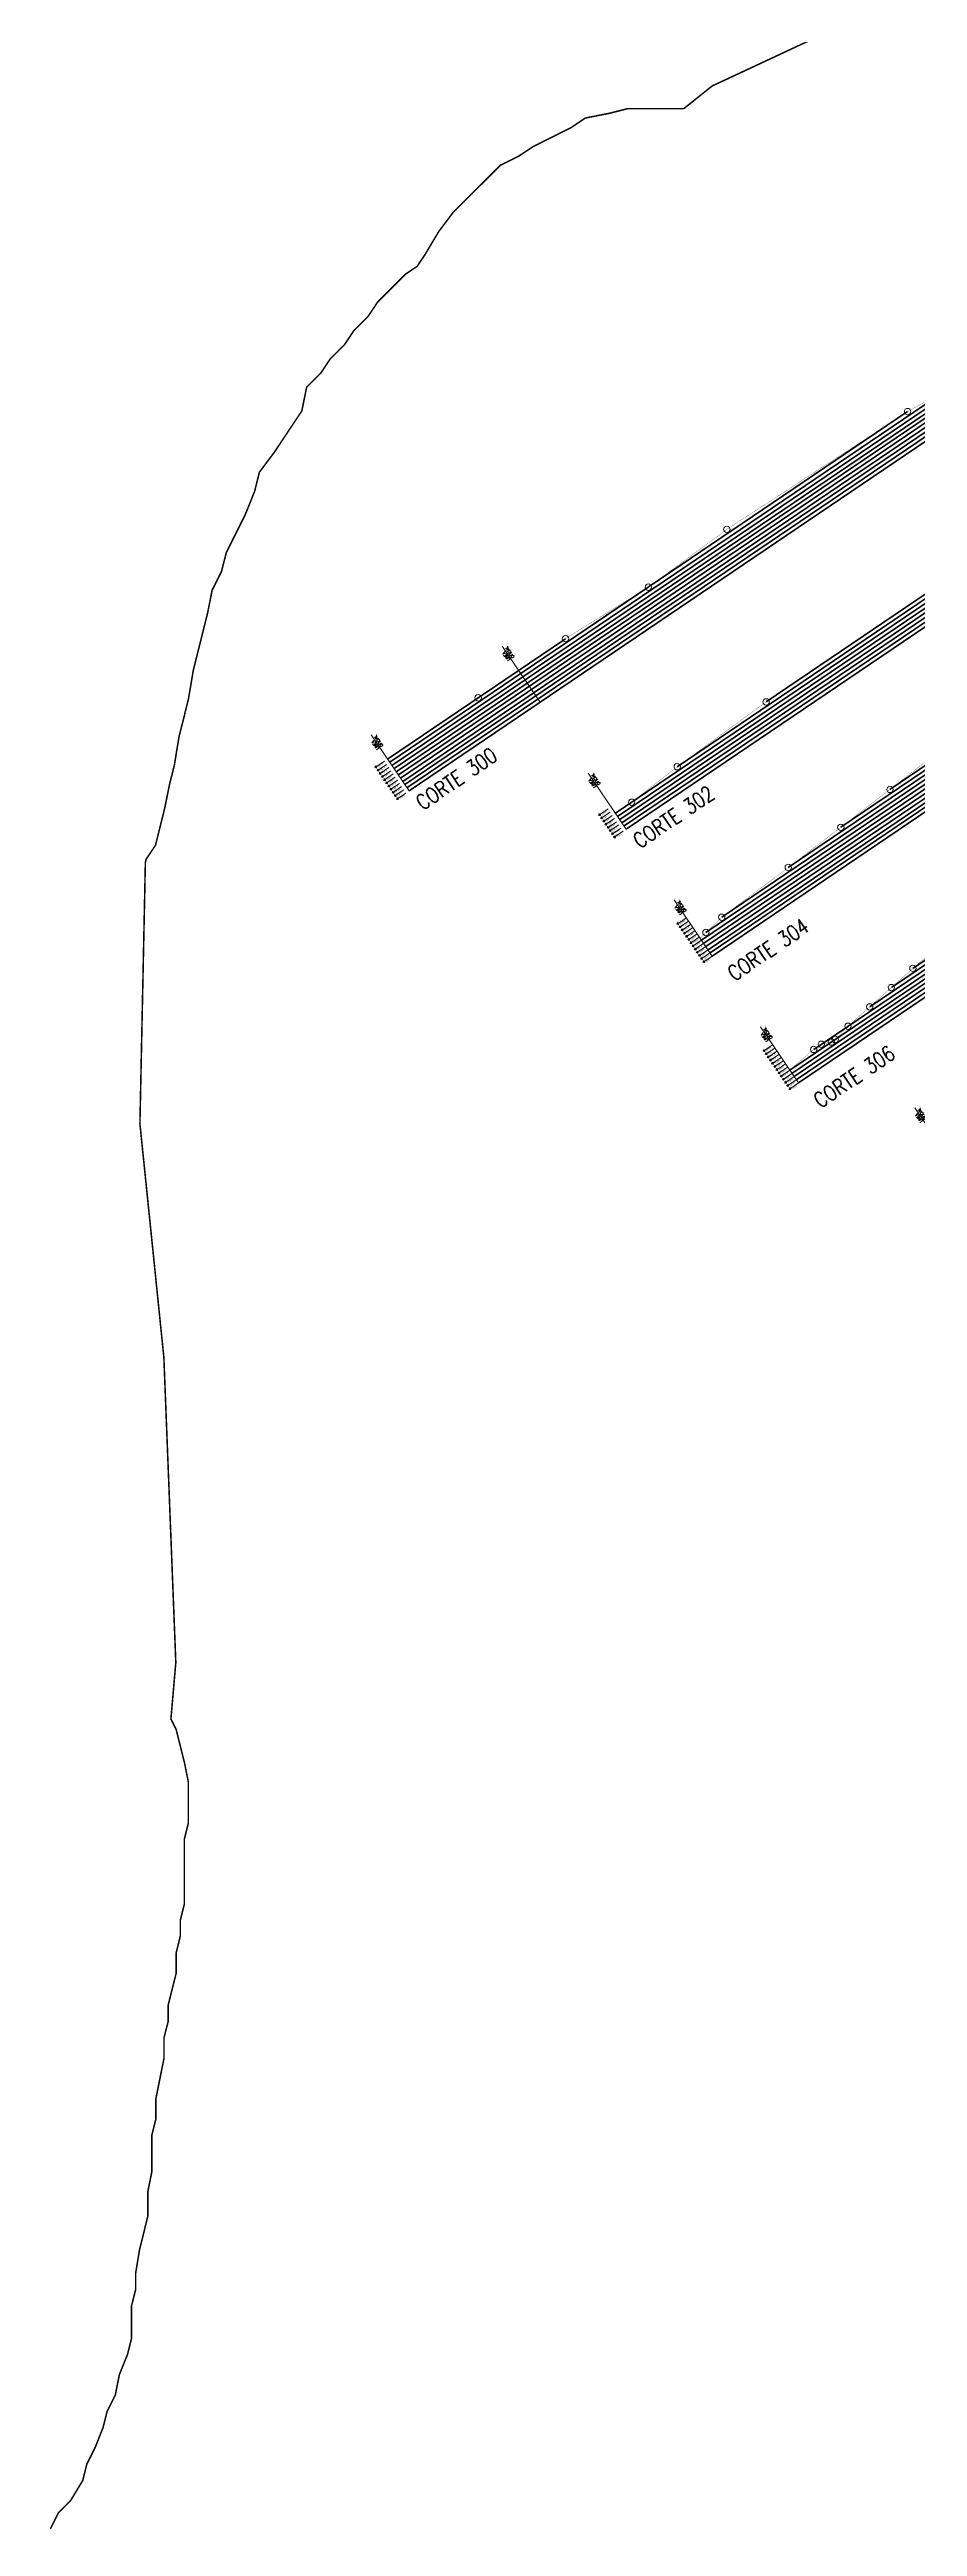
# Model space of a CAD drawing. Header units: metres. Extents: x 733085 to 734585, y 6084499 to 6087418.
# Drawn here: x 734041.9 to 734155, y 6085841.6 to 6086164.6 of the extents above; entities that cross this region are included whole.
import ezdxf
from ezdxf.enums import TextEntityAlignment as Align

# ---------------------------------------------------------------- set-up
doc = ezdxf.new("R2010")
doc.units = ezdxf.units.M
doc.header["$LTSCALE"] = 5
doc.header["$MEASUREMENT"] = 0
doc.linetypes.add('CENTER2', pattern=[1.125, 0.75, -0.125, 0.125, -0.125])
doc.layers.get('0').update_dxf_attribs({"color": 30})
doc.layers.add('_AUX', color=210, linetype='Continuous', lineweight=18, plot=False)
for name, color, linetype, lineweight in [('A-ELEV-MBE1', 7, 'Continuous', 35), ('U-ANNO-SYMB', 3, 'Continuous', 18), ('U-ANNO-TEXT', 3, 'Continuous', 18)]:
    doc.layers.add(name, color=color, linetype=linetype, lineweight=lineweight)
doc.styles.add('E-ARIAL', font='arial.ttf')
doc.styles.add('E-ROMANS', font='romans.shx', dxfattribs={"width": 0.8})

# ---------------------------------------------------------------- blocks, each defined once
blk = doc.blocks.new('*U18')
at = {"lineweight": 0}
h = blk.add_hatch(color=256, dxfattribs=at)
edge = h.paths.add_edge_path()
edge.add_arc((0, 0), 200, 0, 90)
edge.add_line((0, 200), (0, 0))
edge.add_line((0, 0), (200, 0))
edge = h.paths.add_edge_path()
edge.add_line((0, 0), (-200, 0))
edge.add_arc((0, 0), 200, 180, 270)
edge.add_line((0, -200), (0, 0))
for p, q in [((2500, 0), (-325, 0)), ((0, 325), (0, -325))]:
    blk.add_line(p, q)
blk.add_circle((0, 0), 200)
at = {"style": 'E-ARIAL'}
blk.add_attdef('LEVEL', text='', height=250, dxfattribs=at).set_placement((371, 0), align=Align.BOTTOM_LEFT)
blk.add_attdef('HEIGHT', text='', height=250, dxfattribs=at).set_placement((371, -75), align=Align.TOP_LEFT)

msp = doc.modelspace()

# ---------------------------------------------------------------- linework, layer by layer
at = {"layer": '_AUX'}
msp.add_line((734143.809, 6086035.177), (734143.809, 6086035.177), dxfattribs=at)
at = {"layer": '_AUX', "linetype": 'CENTER2', "ltscale": 0.3, "const_width": 0.2}
msp.add_lwpolyline([(734141.427, 6086166.005), (734128.267, 6086159.865), (734124.557, 6086156.905), (734122.187, 6086156.905), (734119.727, 6086156.905), (734117.267, 6086156.905), (734114.797, 6086156.285), (734111.717, 6086155.675), (734109.877, 6086154.435), (734108.047, 6086153.525), (734107.407, 6086153.205), (734104.947, 6086151.975), (734103.097, 6086150.745), (734100.637, 6086149.515), (734098.787, 6086147.665), (734096.327, 6086145.205), (734094.477, 6086143.355), (734092.627, 6086140.895), (734090.787, 6086137.815), (734089.797, 6086136.335), (734088.317, 6086135.345), (734086.467, 6086133.505), (734084.627, 6086131.655), (734083.397, 6086129.805), (734081.547, 6086127.955), (734080.317, 6086126.105), (734078.467, 6086124.265), (734077.237, 6086122.415), (734075.407, 6086120.585), (734075.387, 6086120.565), (734074.767, 6086117.485), (734073.537, 6086115.645), (734072.307, 6086113.795), (734071.607, 6086112.735), (734071.077, 6086111.945), (734069.227, 6086109.485), (734068.817, 6086107.825), (734068.617, 6086107.015), (734068.317, 6086106.275), (734068.297, 6086106.235), (734068.287, 6086106.195), (734068.277, 6086106.145), (734067.377, 6086103.935), (734066.747, 6086102.675), (734066.147, 6086101.475), (734064.917, 6086099.015), (734064.297, 6086096.545), (734063.897, 6086095.745), (734063.067, 6086094.085), (734062.457, 6086091.005), (734061.837, 6086088.545), (734061.217, 6086086.075), (734060.607, 6086083.615), (734059.987, 6086079.925), (734059.377, 6086077.455), (734058.757, 6086074.995), (734058.147, 6086071.295), (734057.527, 6086068.835), (734056.907, 6086065.755), (734056.297, 6086063.295), (734055.677, 6086060.825), (734054.447, 6086058.985), (734054.367, 6086058.585), (734053.657, 6086024.515), (734056.777, 6085994.075), (734058.337, 6085954.265), (734057.697, 6085946.895), (734058.387, 6085945.515), (734058.917, 6085943.405), (734059.447, 6085941.285), (734059.977, 6085938.645), (734059.977, 6085935.995), (734059.977, 6085933.345), (734059.447, 6085931.235), (734059.447, 6085929.115), (734059.447, 6085926.995), (734059.447, 6085924.885), (734059.447, 6085922.765), (734058.917, 6085920.645), (734058.917, 6085918.535), (734058.387, 6085916.415), (734058.387, 6085913.765), (734057.857, 6085911.655), (734057.327, 6085909.535), (734057.327, 6085907.415), (734056.797, 6085905.305), (734056.797, 6085902.655), (734056.267, 6085900.015), (734055.737, 6085897.365), (734055.737, 6085894.715), (734055.207, 6085892.605), (734055.207, 6085889.955), (734055.207, 6085887.845), (734054.677, 6085885.195), (734054.677, 6085882.015), (734054.157, 6085879.905), (734053.627, 6085877.785), (734053.097, 6085874.615), (734053.097, 6085872.495), (734052.567, 6085870.375), (734052.567, 6085868.265), (734052.567, 6085866.145), (734052.037, 6085864.025), (734050.977, 6085861.385), (734050.447, 6085858.735), (734049.387, 6085856.615), (734048.857, 6085854.505), (734047.807, 6085851.855), (734046.747, 6085849.745), (734046.217, 6085847.625), (734044.627, 6085844.975), (734043.037, 6085843.395), (734041.977, 6085841.275)], dxfattribs=at)
at = {"layer": '_AUX', "ltscale": 0.05}
for points in [[(734105.841, 6086079.512), (734100.889, 6086086.821)], [(734088.751, 6086067.935), (734083.799, 6086075.244)], [(734117.058, 6086062.954), (734112.106, 6086070.263)], [(734128.275, 6086046.395), (734123.323, 6086053.705)], [(734139.492, 6086029.837), (734134.541, 6086037.147)], [(734159.61, 6086019.308), (734154.658, 6086026.618)]]:
    msp.add_lwpolyline(points, dxfattribs=at)
at = {"layer": '_AUX'}
for centre in [(734153.735, 6086117.393), (734130.176, 6086102.037), (734119.934, 6086094.495), (734109.132, 6086087.781), (734097.749, 6086080.07), (734135.288, 6086079.531), (734123.705, 6086071.08), (734151.437, 6086068.126), (734117.763, 6086066.451), (734145.031, 6086063.182), (734138.178, 6086057.936), (734129.505, 6086051.456), (734127.447, 6086049.458), (734154.429, 6086044.788), (734151.615, 6086042.278), (734148.794, 6086039.762), (734142.492, 6086034.889), (734143.809, 6086035.177), (734144.293, 6086035.505), (734145.963, 6086037.24), (734141.498, 6086034.215)]:
    msp.add_circle(centre, 0.42, dxfattribs=at)
at = {"layer": 'A-ELEV-MBE1', "color": 252}
for p, q in [((734254.071, 6086155.772), (734117.058, 6086062.954)), ((734243.614, 6086149.292), (734116.777, 6086063.367)), ((734266.749, 6086145.035), (734138.178, 6086057.936)), ((734232.445, 6086142.329), (734116.497, 6086063.781)), ((734267.59, 6086143.793), (734126.873, 6086048.465)), ((734267.871, 6086143.379), (734127.153, 6086048.051)), ((734268.151, 6086142.965), (734127.434, 6086047.637)), ((734267.31, 6086144.207), (734127.447, 6086049.458)), ((734268.431, 6086142.551), (734127.714, 6086047.223)), ((734268.712, 6086142.137), (734127.995, 6086046.809)), ((734268.992, 6086141.723), (734128.275, 6086046.395)), ((734267.029, 6086144.621), (734129.505, 6086051.456)), ((734192.454, 6086138.791), (734088.471, 6086068.349)), ((734195.433, 6086140.205), (734088.751, 6086067.935)), ((734258.571, 6086140.099), (734145.031, 6086063.182)), ((734222.458, 6086136.168), (734116.217, 6086064.195)), ((734185.072, 6086134.394), (734088.19, 6086068.762)), ((734250.124, 6086134.98), (734151.437, 6086068.126)), ((734175.592, 6086129.18), (734087.629, 6086069.59)), ((734178.225, 6086130.36), (734087.91, 6086069.176)), ((734212.655, 6086130.13), (734115.936, 6086064.609)), ((734170.495, 6086126.935), (734087.069, 6086070.418)), ((734173.046, 6086128.059), (734087.349, 6086070.004)), ((734280.386, 6086127.7), (734138.371, 6086031.493)), ((734280.666, 6086127.286), (734138.651, 6086031.079)), ((734280.947, 6086126.872), (734138.931, 6086030.665)), ((734281.227, 6086126.458), (734139.212, 6086030.251)), ((734281.507, 6086126.044), (734139.492, 6086029.837)), ((734280.105, 6086128.114), (734141.498, 6086034.215)), ((734275.899, 6086125.868), (734148.794, 6086039.762)), ((734164.599, 6086123.545), (734086.788, 6086070.832)), ((734271.359, 6086123.397), (734151.615, 6086042.277)), ((734158.834, 6086120.243), (734086.508, 6086071.246)), ((734197.667, 6086120.581), (734115.656, 6086065.023)), ((734264.923, 6086119.64), (734154.429, 6086044.788)), ((734153.735, 6086117.393), (734086.227, 6086071.66)), ((734183.544, 6086111.617), (734123.705, 6086071.08)), ((734172.856, 6086104.981), (734135.288, 6086079.531)), ((734109.132, 6086087.781), (734085.947, 6086072.074)), ((734144.293, 6086035.505), (734143.809, 6086035.177))]:
    msp.add_line(p, q, dxfattribs=at)
at = {"layer": 'A-ELEV-MBE1', "ltscale": 0.15, "const_width": 0.03, "elevation": 0}
for points in [[(734115.656, 6086065.023), (734117.763, 6086066.451), (734123.705, 6086071.08), (734135.288, 6086079.531), (734172.856, 6086104.981), (734183.544, 6086111.617), (734197.667, 6086120.581), (734212.655, 6086130.13), (734222.458, 6086136.168), (734232.445, 6086142.329), (734243.614, 6086149.292), (734254.071, 6086155.772)], [(734126.693, 6086048.73), (734127.447, 6086049.458), (734129.505, 6086051.456), (734138.178, 6086057.936), (734145.031, 6086063.182), (734151.437, 6086068.126), (734157.62, 6086072.918), (734173.527, 6086084.298), (734214.527, 6086112.073), (734237.382, 6086126.952), (734250.124, 6086134.98), (734258.571, 6086140.099), (734266.749, 6086145.035)], [(734085.947, 6086072.074), (734109.132, 6086087.781), (734119.934, 6086094.495), (734130.176, 6086102.037), (734153.735, 6086117.393), (734158.834, 6086120.243), (734164.599, 6086123.545), (734170.495, 6086126.935), (734173.046, 6086128.059), (734175.592, 6086129.18), (734178.225, 6086130.36), (734185.038, 6086134.371), (734192.454, 6086138.791), (734195.433, 6086140.205)]]:
    msp.add_lwpolyline(points, dxfattribs=at)
at = {"layer": 'A-ELEV-MBE1', "ltscale": 0.15, "const_width": 0.03}
msp.add_lwpolyline([(734138.352, 6086031.521), (734141.498, 6086034.215), (734142.492, 6086034.889), (734143.809, 6086035.177), (734144.293, 6086035.505), (734145.963, 6086037.24), (734148.794, 6086039.762), (734151.615, 6086042.278), (734154.429, 6086044.788), (734157.72, 6086047.622), (734165.846, 6086053.73), (734171.145, 6086057.923), (734178.877, 6086063.765), (734214.453, 6086087.867), (734238.731, 6086103.709), (734251.371, 6086111.669), (734258.497, 6086115.892), (734264.922, 6086119.641), (734271.358, 6086123.397), (734275.898, 6086125.869), (734280.105, 6086128.114)], dxfattribs=at)

# ---------------------------------------------------------------- block references
at = {"layer": 'U-ANNO-SYMB', "color": 1}
ref = msp.add_blockref('*U18', (734084.434, 6086071.049), dxfattribs=dict(at, xscale=0.0005309734512920893, yscale=0.0005309734512920893, zscale=0.0005309734512920893, rotation=34.11532256220679))
ref.add_attrib('LEVEL', 'C.T.', dxfattribs={"layer": '0', "height": 0.1327, "rotation": 34.11532, "style": 'E-ARIAL'}).set_placement((734084.597, 6086071.16), align=Align.BOTTOM_LEFT)
ref.add_attrib('HEIGHT', '+107.5', dxfattribs={"layer": '0', "height": 0.1774, "rotation": 34.11532, "style": 'E-ARIAL'}).set_placement((734084.619, 6086071.127), align=Align.TOP_LEFT)
ref = msp.add_blockref('*U18', (734084.714, 6086070.635), dxfattribs=dict(at, xscale=0.0005309734512920893, yscale=0.0005309734512920893, zscale=0.0005309734512920893, rotation=34.11532256220679))
ref.add_attrib('LEVEL', 'C.T.', dxfattribs={"layer": '0', "height": 0.1327, "rotation": 34.11532, "style": 'E-ARIAL'}).set_placement((734084.878, 6086070.746), align=Align.BOTTOM_LEFT)
ref.add_attrib('HEIGHT', '+107.0', dxfattribs={"layer": '0', "height": 0.1774, "rotation": 34.11532, "style": 'E-ARIAL'}).set_placement((734084.9, 6086070.713), align=Align.TOP_LEFT)
ref = msp.add_blockref('*U18', (734084.995, 6086070.221), dxfattribs=dict(at, xscale=0.0005309734512920893, yscale=0.0005309734512920893, zscale=0.0005309734512920893, rotation=34.11532256220679))
ref.add_attrib('LEVEL', 'C.T.', dxfattribs={"layer": '0', "height": 0.1327, "rotation": 34.11532, "style": 'E-ARIAL'}).set_placement((734085.158, 6086070.332), align=Align.BOTTOM_LEFT)
ref.add_attrib('HEIGHT', '+106.5', dxfattribs={"layer": '0', "height": 0.1774, "rotation": 34.11532, "style": 'E-ARIAL'}).set_placement((734085.18, 6086070.299), align=Align.TOP_LEFT)
ref = msp.add_blockref('*U18', (734085.275, 6086069.807), dxfattribs=dict(at, xscale=0.0005309734512920893, yscale=0.0005309734512920893, zscale=0.0005309734512920893, rotation=34.11532256220679))
ref.add_attrib('LEVEL', 'C.T.', dxfattribs={"layer": '0', "height": 0.1327, "rotation": 34.11532, "style": 'E-ARIAL'}).set_placement((734085.438, 6086069.918), align=Align.BOTTOM_LEFT)
ref.add_attrib('HEIGHT', '+106.0', dxfattribs={"layer": '0', "height": 0.1774, "rotation": 34.11532, "style": 'E-ARIAL'}).set_placement((734085.461, 6086069.885), align=Align.TOP_LEFT)
ref = msp.add_blockref('*U18', (734085.556, 6086069.393), dxfattribs=dict(at, xscale=0.0005309734512920893, yscale=0.0005309734512920893, zscale=0.0005309734512920893, rotation=34.11532256220679))
ref.add_attrib('LEVEL', 'C.T.', dxfattribs={"layer": '0', "height": 0.1327, "rotation": 34.11532, "style": 'E-ARIAL'}).set_placement((734085.719, 6086069.504), align=Align.BOTTOM_LEFT)
ref.add_attrib('HEIGHT', '+105.5', dxfattribs={"layer": '0', "height": 0.1774, "rotation": 34.11532, "style": 'E-ARIAL'}).set_placement((734085.741, 6086069.471), align=Align.TOP_LEFT)
ref = msp.add_blockref('*U18', (734085.836, 6086068.979), dxfattribs=dict(at, xscale=0.0005309734512920893, yscale=0.0005309734512920893, zscale=0.0005309734512920893, rotation=34.11532256220679))
ref.add_attrib('LEVEL', 'C.T.', dxfattribs={"layer": '0', "height": 0.1327, "rotation": 34.11532, "style": 'E-ARIAL'}).set_placement((734085.999, 6086069.09), align=Align.BOTTOM_LEFT)
ref.add_attrib('HEIGHT', '+105.0', dxfattribs={"layer": '0', "height": 0.1774, "rotation": 34.11532, "style": 'E-ARIAL'}).set_placement((734086.022, 6086069.057), align=Align.TOP_LEFT)
ref = msp.add_blockref('*U18', (734086.116, 6086068.565), dxfattribs=dict(at, xscale=0.0005309734512920893, yscale=0.0005309734512920893, zscale=0.0005309734512920893, rotation=34.11532256220679))
ref.add_attrib('LEVEL', 'C.T.', dxfattribs={"layer": '0', "height": 0.1327, "rotation": 34.11532, "style": 'E-ARIAL'}).set_placement((734086.28, 6086068.676), align=Align.BOTTOM_LEFT)
ref.add_attrib('HEIGHT', '+104.5', dxfattribs={"layer": '0', "height": 0.1774, "rotation": 34.11532, "style": 'E-ARIAL'}).set_placement((734086.302, 6086068.643), align=Align.TOP_LEFT)
ref = msp.add_blockref('*U18', (734086.397, 6086068.152), dxfattribs=dict(at, xscale=0.0005309734512920893, yscale=0.0005309734512920893, zscale=0.0005309734512920893, rotation=34.11532256220679))
ref.add_attrib('LEVEL', 'C.T.', dxfattribs={"layer": '0', "height": 0.1327, "rotation": 34.11532, "style": 'E-ARIAL'}).set_placement((734086.56, 6086068.262), align=Align.BOTTOM_LEFT)
ref.add_attrib('HEIGHT', '+104.0', dxfattribs={"layer": '0', "height": 0.1774, "rotation": 34.11532, "style": 'E-ARIAL'}).set_placement((734086.582, 6086068.229), align=Align.TOP_LEFT)
ref = msp.add_blockref('*U18', (734086.677, 6086067.738), dxfattribs=dict(at, xscale=0.0005309734512920893, yscale=0.0005309734512920893, zscale=0.0005309734512920893, rotation=34.11532256220679))
ref.add_attrib('LEVEL', 'C.T.', dxfattribs={"layer": '0', "height": 0.1327, "rotation": 34.11532, "style": 'E-ARIAL'}).set_placement((734086.841, 6086067.848), align=Align.BOTTOM_LEFT)
ref.add_attrib('HEIGHT', '+103.5', dxfattribs={"layer": '0', "height": 0.1774, "rotation": 34.11532, "style": 'E-ARIAL'}).set_placement((734086.863, 6086067.815), align=Align.TOP_LEFT)
ref = msp.add_blockref('*U18', (734086.958, 6086067.324), dxfattribs=dict(at, xscale=0.0005309734512920893, yscale=0.0005309734512920893, zscale=0.0005309734512920893, rotation=34.11532256220679))
ref.add_attrib('LEVEL', 'C.T.', dxfattribs={"layer": '0', "height": 0.1327, "rotation": 34.11532, "style": 'E-ARIAL'}).set_placement((734087.121, 6086067.434), align=Align.BOTTOM_LEFT)
ref.add_attrib('HEIGHT', '+103.0', dxfattribs={"layer": '0', "height": 0.1774, "rotation": 34.11532, "style": 'E-ARIAL'}).set_placement((734087.143, 6086067.401), align=Align.TOP_LEFT)
ref = msp.add_blockref('*U18', (734087.238, 6086066.91), dxfattribs=dict(at, xscale=0.0005309734512920893, yscale=0.0005309734512920893, zscale=0.0005309734512920893, rotation=34.11532256220679))
ref.add_attrib('LEVEL', 'C.T.', dxfattribs={"layer": '0', "height": 0.1327, "rotation": 34.11532, "style": 'E-ARIAL'}).set_placement((734087.401, 6086067.02), align=Align.BOTTOM_LEFT)
ref.add_attrib('HEIGHT', '+102.5', dxfattribs={"layer": '0', "height": 0.1774, "rotation": 34.11532, "style": 'E-ARIAL'}).set_placement((734087.424, 6086066.987), align=Align.TOP_LEFT)
ref = msp.add_blockref('*U18', (734113.582, 6086064.826), dxfattribs=dict(at, xscale=0.0005309734512920893, yscale=0.0005309734512920893, zscale=0.0005309734512920893, rotation=34.11532256220679))
ref.add_attrib('LEVEL', 'C.T.', dxfattribs={"layer": '0', "height": 0.1327, "rotation": 34.11532, "style": 'E-ARIAL'}).set_placement((734113.745, 6086064.937), align=Align.BOTTOM_LEFT)
ref.add_attrib('HEIGHT', '+107.5', dxfattribs={"layer": '0', "height": 0.1774, "rotation": 34.11532, "style": 'E-ARIAL'}).set_placement((734113.768, 6086064.904), align=Align.TOP_LEFT)
ref = msp.add_blockref('*U18', (734113.862, 6086064.412), dxfattribs=dict(at, xscale=0.0005309734512920893, yscale=0.0005309734512920893, zscale=0.0005309734512920893, rotation=34.11532256220679))
ref.add_attrib('LEVEL', 'C.T.', dxfattribs={"layer": '0', "height": 0.1327, "rotation": 34.11532, "style": 'E-ARIAL'}).set_placement((734114.026, 6086064.523), align=Align.BOTTOM_LEFT)
ref.add_attrib('HEIGHT', '+107.0', dxfattribs={"layer": '0', "height": 0.1774, "rotation": 34.11532, "style": 'E-ARIAL'}).set_placement((734114.048, 6086064.49), align=Align.TOP_LEFT)
ref = msp.add_blockref('*U18', (734114.143, 6086063.998), dxfattribs=dict(at, xscale=0.0005309734512920893, yscale=0.0005309734512920893, zscale=0.0005309734512920893, rotation=34.11532256220679))
ref.add_attrib('LEVEL', 'C.T.', dxfattribs={"layer": '0', "height": 0.1327, "rotation": 34.11532, "style": 'E-ARIAL'}).set_placement((734114.306, 6086064.109), align=Align.BOTTOM_LEFT)
ref.add_attrib('HEIGHT', '+106.5', dxfattribs={"layer": '0', "height": 0.1774, "rotation": 34.11532, "style": 'E-ARIAL'}).set_placement((734114.328, 6086064.076), align=Align.TOP_LEFT)
ref = msp.add_blockref('*U18', (734114.423, 6086063.584), dxfattribs=dict(at, xscale=0.0005309734512920893, yscale=0.0005309734512920893, zscale=0.0005309734512920893, rotation=34.11532256220679))
ref.add_attrib('LEVEL', 'C.T.', dxfattribs={"layer": '0', "height": 0.1327, "rotation": 34.11532, "style": 'E-ARIAL'}).set_placement((734114.586, 6086063.695), align=Align.BOTTOM_LEFT)
ref.add_attrib('HEIGHT', '+106.0', dxfattribs={"layer": '0', "height": 0.1774, "rotation": 34.11532, "style": 'E-ARIAL'}).set_placement((734114.609, 6086063.662), align=Align.TOP_LEFT)
ref = msp.add_blockref('*U18', (734114.704, 6086063.17), dxfattribs=dict(at, xscale=0.0005309734512920893, yscale=0.0005309734512920893, zscale=0.0005309734512920893, rotation=34.11532256220679))
ref.add_attrib('LEVEL', 'C.T.', dxfattribs={"layer": '0', "height": 0.1327, "rotation": 34.11532, "style": 'E-ARIAL'}).set_placement((734114.867, 6086063.281), align=Align.BOTTOM_LEFT)
ref.add_attrib('HEIGHT', '+105.5', dxfattribs={"layer": '0', "height": 0.1774, "rotation": 34.11532, "style": 'E-ARIAL'}).set_placement((734114.889, 6086063.248), align=Align.TOP_LEFT)
ref = msp.add_blockref('*U18', (734114.984, 6086062.757), dxfattribs=dict(at, xscale=0.0005309734512920893, yscale=0.0005309734512920893, zscale=0.0005309734512920893, rotation=34.11532256220679))
ref.add_attrib('LEVEL', 'C.T.', dxfattribs={"layer": '0', "height": 0.1327, "rotation": 34.11532, "style": 'E-ARIAL'}).set_placement((734115.147, 6086062.867), align=Align.BOTTOM_LEFT)
ref.add_attrib('HEIGHT', '+105.0', dxfattribs={"layer": '0', "height": 0.1774, "rotation": 34.11532, "style": 'E-ARIAL'}).set_placement((734115.17, 6086062.834), align=Align.TOP_LEFT)
ref = msp.add_blockref('*U18', (734115.265, 6086062.343), dxfattribs=dict(at, xscale=0.0005309734512920893, yscale=0.0005309734512920893, zscale=0.0005309734512920893, rotation=34.11532256220679))
ref.add_attrib('LEVEL', 'C.T.', dxfattribs={"layer": '0', "height": 0.1327, "rotation": 34.11532, "style": 'E-ARIAL'}).set_placement((734115.428, 6086062.453), align=Align.BOTTOM_LEFT)
ref.add_attrib('HEIGHT', '+104.5', dxfattribs={"layer": '0', "height": 0.1774, "rotation": 34.11532, "style": 'E-ARIAL'}).set_placement((734115.45, 6086062.42), align=Align.TOP_LEFT)
ref = msp.add_blockref('*U18', (734115.545, 6086061.929), dxfattribs=dict(at, xscale=0.0005309734512920893, yscale=0.0005309734512920893, zscale=0.0005309734512920893, rotation=34.11532256220679))
ref.add_attrib('LEVEL', 'C.T.', dxfattribs={"layer": '0', "height": 0.1327, "rotation": 34.11532, "style": 'E-ARIAL'}).set_placement((734115.708, 6086062.039), align=Align.BOTTOM_LEFT)
ref.add_attrib('HEIGHT', '+104.0', dxfattribs={"layer": '0', "height": 0.1774, "rotation": 34.11532, "style": 'E-ARIAL'}).set_placement((734115.731, 6086062.006), align=Align.TOP_LEFT)
ref = msp.add_blockref('*U18', (734123.811, 6086050.618), dxfattribs=dict(at, xscale=0.0005309734512920893, yscale=0.0005309734512920893, zscale=0.0005309734512920893, rotation=34.11532256220679))
ref.add_attrib('LEVEL', 'C.T.', dxfattribs={"layer": '0', "height": 0.1327, "rotation": 34.11532, "style": 'E-ARIAL'}).set_placement((734123.974, 6086050.729), align=Align.BOTTOM_LEFT)
ref.add_attrib('HEIGHT', '+108.5', dxfattribs={"layer": '0', "height": 0.1774, "rotation": 34.11532, "style": 'E-ARIAL'}).set_placement((734123.997, 6086050.696), align=Align.TOP_LEFT)
ref = msp.add_blockref('*U18', (734124.091, 6086050.204), dxfattribs=dict(at, xscale=0.0005309734512920893, yscale=0.0005309734512920893, zscale=0.0005309734512920893, rotation=34.11532256220679))
ref.add_attrib('LEVEL', 'C.T.', dxfattribs={"layer": '0', "height": 0.1327, "rotation": 34.11532, "style": 'E-ARIAL'}).set_placement((734124.255, 6086050.315), align=Align.BOTTOM_LEFT)
ref.add_attrib('HEIGHT', '+108.0', dxfattribs={"layer": '0', "height": 0.1774, "rotation": 34.11532, "style": 'E-ARIAL'}).set_placement((734124.277, 6086050.282), align=Align.TOP_LEFT)
ref = msp.add_blockref('*U18', (734124.372, 6086049.79), dxfattribs=dict(at, xscale=0.0005309734512920893, yscale=0.0005309734512920893, zscale=0.0005309734512920893, rotation=34.11532256220679))
ref.add_attrib('LEVEL', 'C.T.', dxfattribs={"layer": '0', "height": 0.1327, "rotation": 34.11532, "style": 'E-ARIAL'}).set_placement((734124.535, 6086049.901), align=Align.BOTTOM_LEFT)
ref.add_attrib('HEIGHT', '+107.5', dxfattribs={"layer": '0', "height": 0.1774, "rotation": 34.11532, "style": 'E-ARIAL'}).set_placement((734124.557, 6086049.868), align=Align.TOP_LEFT)
ref = msp.add_blockref('*U18', (734124.652, 6086049.376), dxfattribs=dict(at, xscale=0.0005309734512920893, yscale=0.0005309734512920893, zscale=0.0005309734512920893, rotation=34.11532256220679))
ref.add_attrib('LEVEL', 'C.T.', dxfattribs={"layer": '0', "height": 0.1327, "rotation": 34.11532, "style": 'E-ARIAL'}).set_placement((734124.815, 6086049.487), align=Align.BOTTOM_LEFT)
ref.add_attrib('HEIGHT', '+107.0', dxfattribs={"layer": '0', "height": 0.1774, "rotation": 34.11532, "style": 'E-ARIAL'}).set_placement((734124.838, 6086049.454), align=Align.TOP_LEFT)
ref = msp.add_blockref('*U18', (734124.933, 6086048.962), dxfattribs=dict(at, xscale=0.0005309734512920893, yscale=0.0005309734512920893, zscale=0.0005309734512920893, rotation=34.11532256220679))
ref.add_attrib('LEVEL', 'C.T.', dxfattribs={"layer": '0', "height": 0.1327, "rotation": 34.11532, "style": 'E-ARIAL'}).set_placement((734125.096, 6086049.073), align=Align.BOTTOM_LEFT)
ref.add_attrib('HEIGHT', '+106.5', dxfattribs={"layer": '0', "height": 0.1774, "rotation": 34.11532, "style": 'E-ARIAL'}).set_placement((734125.118, 6086049.04), align=Align.TOP_LEFT)
ref = msp.add_blockref('*U18', (734125.213, 6086048.549), dxfattribs=dict(at, xscale=0.0005309734512920893, yscale=0.0005309734512920893, zscale=0.0005309734512920893, rotation=34.11532256220679))
ref.add_attrib('LEVEL', 'C.T.', dxfattribs={"layer": '0', "height": 0.1327, "rotation": 34.11532, "style": 'E-ARIAL'}).set_placement((734125.376, 6086048.659), align=Align.BOTTOM_LEFT)
ref.add_attrib('HEIGHT', '+106.0', dxfattribs={"layer": '0', "height": 0.1774, "rotation": 34.11532, "style": 'E-ARIAL'}).set_placement((734125.399, 6086048.626), align=Align.TOP_LEFT)
ref = msp.add_blockref('*U18', (734125.494, 6086048.135), dxfattribs=dict(at, xscale=0.0005309734512920893, yscale=0.0005309734512920893, zscale=0.0005309734512920893, rotation=34.11532256220679))
ref.add_attrib('LEVEL', 'C.T.', dxfattribs={"layer": '0', "height": 0.1327, "rotation": 34.11532, "style": 'E-ARIAL'}).set_placement((734125.657, 6086048.245), align=Align.BOTTOM_LEFT)
ref.add_attrib('HEIGHT', '+105.5', dxfattribs={"layer": '0', "height": 0.1774, "rotation": 34.11532, "style": 'E-ARIAL'}).set_placement((734125.679, 6086048.212), align=Align.TOP_LEFT)
ref = msp.add_blockref('*U18', (734125.774, 6086047.721), dxfattribs=dict(at, xscale=0.0005309734512920893, yscale=0.0005309734512920893, zscale=0.0005309734512920893, rotation=34.11532256220679))
ref.add_attrib('LEVEL', 'C.T.', dxfattribs={"layer": '0', "height": 0.1327, "rotation": 34.11532, "style": 'E-ARIAL'}).set_placement((734125.937, 6086047.831), align=Align.BOTTOM_LEFT)
ref.add_attrib('HEIGHT', '+105.0', dxfattribs={"layer": '0', "height": 0.1774, "rotation": 34.11532, "style": 'E-ARIAL'}).set_placement((734125.96, 6086047.798), align=Align.TOP_LEFT)
ref = msp.add_blockref('*U18', (734126.054, 6086047.307), dxfattribs=dict(at, xscale=0.0005309734512920893, yscale=0.0005309734512920893, zscale=0.0005309734512920893, rotation=34.11532256220679))
ref.add_attrib('LEVEL', 'C.T.', dxfattribs={"layer": '0', "height": 0.1327, "rotation": 34.11532, "style": 'E-ARIAL'}).set_placement((734126.218, 6086047.417), align=Align.BOTTOM_LEFT)
ref.add_attrib('HEIGHT', '+104.5', dxfattribs={"layer": '0', "height": 0.1774, "rotation": 34.11532, "style": 'E-ARIAL'}).set_placement((734126.24, 6086047.384), align=Align.TOP_LEFT)
ref = msp.add_blockref('*U18', (734126.335, 6086046.893), dxfattribs=dict(at, xscale=0.0005309734512920893, yscale=0.0005309734512920893, zscale=0.0005309734512920893, rotation=34.11532256220679))
ref.add_attrib('LEVEL', 'C.T.', dxfattribs={"layer": '0', "height": 0.1327, "rotation": 34.11532, "style": 'E-ARIAL'}).set_placement((734126.498, 6086047.003), align=Align.BOTTOM_LEFT)
ref.add_attrib('HEIGHT', '+104.0', dxfattribs={"layer": '0', "height": 0.1774, "rotation": 34.11532, "style": 'E-ARIAL'}).set_placement((734126.52, 6086046.97), align=Align.TOP_LEFT)
ref = msp.add_blockref('*U18', (734126.615, 6086046.479), dxfattribs=dict(at, xscale=0.0005309734512920893, yscale=0.0005309734512920893, zscale=0.0005309734512920893, rotation=34.11532256220679))
ref.add_attrib('LEVEL', 'C.T.', dxfattribs={"layer": '0', "height": 0.1327, "rotation": 34.11532, "style": 'E-ARIAL'}).set_placement((734126.778, 6086046.589), align=Align.BOTTOM_LEFT)
ref.add_attrib('HEIGHT', '+103.5', dxfattribs={"layer": '0', "height": 0.1774, "rotation": 34.11532, "style": 'E-ARIAL'}).set_placement((734126.801, 6086046.556), align=Align.TOP_LEFT)
ref = msp.add_blockref('*U18', (734126.896, 6086046.065), dxfattribs=dict(at, xscale=0.0005309734512920893, yscale=0.0005309734512920893, zscale=0.0005309734512920893, rotation=34.11532256220679))
ref.add_attrib('LEVEL', 'C.T.', dxfattribs={"layer": '0', "height": 0.1327, "rotation": 34.11532, "style": 'E-ARIAL'}).set_placement((734127.059, 6086046.175), align=Align.BOTTOM_LEFT)
ref.add_attrib('HEIGHT', '+103.0', dxfattribs={"layer": '0', "height": 0.1774, "rotation": 34.11532, "style": 'E-ARIAL'}).set_placement((734127.081, 6086046.142), align=Align.TOP_LEFT)
ref = msp.add_blockref('*U18', (734127.176, 6086045.651), dxfattribs=dict(at, xscale=0.0005309734512920893, yscale=0.0005309734512920893, zscale=0.0005309734512920893, rotation=34.11532256220679))
ref.add_attrib('LEVEL', 'C.T.', dxfattribs={"layer": '0', "height": 0.1327, "rotation": 34.11532, "style": 'E-ARIAL'}).set_placement((734127.339, 6086045.761), align=Align.BOTTOM_LEFT)
ref.add_attrib('HEIGHT', '+102.5', dxfattribs={"layer": '0', "height": 0.1774, "rotation": 34.11532, "style": 'E-ARIAL'}).set_placement((734127.362, 6086045.728), align=Align.TOP_LEFT)
ref = msp.add_blockref('*U18', (734135.028, 6086034.06), dxfattribs=dict(at, xscale=0.0005309734512920893, yscale=0.0005309734512920893, zscale=0.0005309734512920893, rotation=34.11532256220679))
ref.add_attrib('LEVEL', 'C.T.', dxfattribs={"layer": '0', "height": 0.1327, "rotation": 34.11532, "style": 'E-ARIAL'}).set_placement((734135.191, 6086034.171), align=Align.BOTTOM_LEFT)
ref.add_attrib('HEIGHT', '+108.5', dxfattribs={"layer": '0', "height": 0.1774, "rotation": 34.11532, "style": 'E-ARIAL'}).set_placement((734135.214, 6086034.138), align=Align.TOP_LEFT)
ref = msp.add_blockref('*U18', (734135.309, 6086033.646), dxfattribs=dict(at, xscale=0.0005309734512920893, yscale=0.0005309734512920893, zscale=0.0005309734512920893, rotation=34.11532256220679))
ref.add_attrib('LEVEL', 'C.T.', dxfattribs={"layer": '0', "height": 0.1327, "rotation": 34.11532, "style": 'E-ARIAL'}).set_placement((734135.472, 6086033.757), align=Align.BOTTOM_LEFT)
ref.add_attrib('HEIGHT', '+108.0', dxfattribs={"layer": '0', "height": 0.1774, "rotation": 34.11532, "style": 'E-ARIAL'}).set_placement((734135.494, 6086033.724), align=Align.TOP_LEFT)
ref = msp.add_blockref('*U18', (734135.589, 6086033.232), dxfattribs=dict(at, xscale=0.0005309734512920893, yscale=0.0005309734512920893, zscale=0.0005309734512920893, rotation=34.11532256220679))
ref.add_attrib('LEVEL', 'C.T.', dxfattribs={"layer": '0', "height": 0.1327, "rotation": 34.11532, "style": 'E-ARIAL'}).set_placement((734135.752, 6086033.343), align=Align.BOTTOM_LEFT)
ref.add_attrib('HEIGHT', '+107.5', dxfattribs={"layer": '0', "height": 0.1774, "rotation": 34.11532, "style": 'E-ARIAL'}).set_placement((734135.775, 6086033.31), align=Align.TOP_LEFT)
ref = msp.add_blockref('*U18', (734135.869, 6086032.818), dxfattribs=dict(at, xscale=0.0005309734512920893, yscale=0.0005309734512920893, zscale=0.0005309734512920893, rotation=34.11532256220679))
ref.add_attrib('LEVEL', 'C.T.', dxfattribs={"layer": '0', "height": 0.1327, "rotation": 34.11532, "style": 'E-ARIAL'}).set_placement((734136.033, 6086032.929), align=Align.BOTTOM_LEFT)
ref.add_attrib('HEIGHT', '+107.0', dxfattribs={"layer": '0', "height": 0.1774, "rotation": 34.11532, "style": 'E-ARIAL'}).set_placement((734136.055, 6086032.896), align=Align.TOP_LEFT)
ref = msp.add_blockref('*U18', (734136.15, 6086032.404), dxfattribs=dict(at, xscale=0.0005309734512920893, yscale=0.0005309734512920893, zscale=0.0005309734512920893, rotation=34.11532256220679))
ref.add_attrib('LEVEL', 'C.T.', dxfattribs={"layer": '0', "height": 0.1327, "rotation": 34.11532, "style": 'E-ARIAL'}).set_placement((734136.313, 6086032.515), align=Align.BOTTOM_LEFT)
ref.add_attrib('HEIGHT', '+106.5', dxfattribs={"layer": '0', "height": 0.1774, "rotation": 34.11532, "style": 'E-ARIAL'}).set_placement((734136.335, 6086032.482), align=Align.TOP_LEFT)
ref = msp.add_blockref('*U18', (734136.43, 6086031.99), dxfattribs=dict(at, xscale=0.0005309734512920893, yscale=0.0005309734512920893, zscale=0.0005309734512920893, rotation=34.11532256220679))
ref.add_attrib('LEVEL', 'C.T.', dxfattribs={"layer": '0', "height": 0.1327, "rotation": 34.11532, "style": 'E-ARIAL'}).set_placement((734136.594, 6086032.101), align=Align.BOTTOM_LEFT)
ref.add_attrib('HEIGHT', '+106.0', dxfattribs={"layer": '0', "height": 0.1774, "rotation": 34.11532, "style": 'E-ARIAL'}).set_placement((734136.616, 6086032.068), align=Align.TOP_LEFT)
ref = msp.add_blockref('*U18', (734136.711, 6086031.576), dxfattribs=dict(at, xscale=0.0005309734512920893, yscale=0.0005309734512920893, zscale=0.0005309734512920893, rotation=34.11532256220679))
ref.add_attrib('LEVEL', 'C.T.', dxfattribs={"layer": '0', "height": 0.1327, "rotation": 34.11532, "style": 'E-ARIAL'}).set_placement((734136.874, 6086031.687), align=Align.BOTTOM_LEFT)
ref.add_attrib('HEIGHT', '+105.5', dxfattribs={"layer": '0', "height": 0.1774, "rotation": 34.11532, "style": 'E-ARIAL'}).set_placement((734136.896, 6086031.654), align=Align.TOP_LEFT)
ref = msp.add_blockref('*U18', (734136.991, 6086031.162), dxfattribs=dict(at, xscale=0.0005309734512920893, yscale=0.0005309734512920893, zscale=0.0005309734512920893, rotation=34.11532256220679))
ref.add_attrib('LEVEL', 'C.T.', dxfattribs={"layer": '0', "height": 0.1327, "rotation": 34.11532, "style": 'E-ARIAL'}).set_placement((734137.154, 6086031.273), align=Align.BOTTOM_LEFT)
ref.add_attrib('HEIGHT', '+105.0', dxfattribs={"layer": '0', "height": 0.1774, "rotation": 34.11532, "style": 'E-ARIAL'}).set_placement((734137.177, 6086031.24), align=Align.TOP_LEFT)
ref = msp.add_blockref('*U18', (734137.272, 6086030.748), dxfattribs=dict(at, xscale=0.0005309734512920893, yscale=0.0005309734512920893, zscale=0.0005309734512920893, rotation=34.11532256220679))
ref.add_attrib('LEVEL', 'C.T.', dxfattribs={"layer": '0', "height": 0.1327, "rotation": 34.11532, "style": 'E-ARIAL'}).set_placement((734137.435, 6086030.859), align=Align.BOTTOM_LEFT)
ref.add_attrib('HEIGHT', '+104.5', dxfattribs={"layer": '0', "height": 0.1774, "rotation": 34.11532, "style": 'E-ARIAL'}).set_placement((734137.457, 6086030.826), align=Align.TOP_LEFT)
ref = msp.add_blockref('*U18', (734137.552, 6086030.334), dxfattribs=dict(at, xscale=0.0005309734512920893, yscale=0.0005309734512920893, zscale=0.0005309734512920893, rotation=34.11532256220679))
ref.add_attrib('LEVEL', 'C.T.', dxfattribs={"layer": '0', "height": 0.1327, "rotation": 34.11532, "style": 'E-ARIAL'}).set_placement((734137.715, 6086030.445), align=Align.BOTTOM_LEFT)
ref.add_attrib('HEIGHT', '+104.0', dxfattribs={"layer": '0', "height": 0.1774, "rotation": 34.11532, "style": 'E-ARIAL'}).set_placement((734137.738, 6086030.412), align=Align.TOP_LEFT)
ref = msp.add_blockref('*U18', (734137.832, 6086029.921), dxfattribs=dict(at, xscale=0.0005309734512920893, yscale=0.0005309734512920893, zscale=0.0005309734512920893, rotation=34.11532256220679))
ref.add_attrib('LEVEL', 'C.T.', dxfattribs={"layer": '0', "height": 0.1327, "rotation": 34.11532, "style": 'E-ARIAL'}).set_placement((734137.996, 6086030.031), align=Align.BOTTOM_LEFT)
ref.add_attrib('HEIGHT', '+103.5', dxfattribs={"layer": '0', "height": 0.1774, "rotation": 34.11532, "style": 'E-ARIAL'}).set_placement((734138.018, 6086029.998), align=Align.TOP_LEFT)
ref = msp.add_blockref('*U18', (734138.113, 6086029.507), dxfattribs=dict(at, xscale=0.0005309734512920893, yscale=0.0005309734512920893, zscale=0.0005309734512920893, rotation=34.11532256220679))
ref.add_attrib('LEVEL', 'C.T.', dxfattribs={"layer": '0', "height": 0.1327, "rotation": 34.11532, "style": 'E-ARIAL'}).set_placement((734138.276, 6086029.617), align=Align.BOTTOM_LEFT)
ref.add_attrib('HEIGHT', '+103.0', dxfattribs={"layer": '0', "height": 0.1774, "rotation": 34.11532, "style": 'E-ARIAL'}).set_placement((734138.298, 6086029.584), align=Align.TOP_LEFT)
ref = msp.add_blockref('*U18', (734138.393, 6086029.093), dxfattribs=dict(at, xscale=0.0005309734512920893, yscale=0.0005309734512920893, zscale=0.0005309734512920893, rotation=34.11532256220679))
ref.add_attrib('LEVEL', 'C.T.', dxfattribs={"layer": '0', "height": 0.1327, "rotation": 34.11532, "style": 'E-ARIAL'}).set_placement((734138.557, 6086029.203), align=Align.BOTTOM_LEFT)
ref.add_attrib('HEIGHT', '+102.5', dxfattribs={"layer": '0', "height": 0.1774, "rotation": 34.11532, "style": 'E-ARIAL'}).set_placement((734138.579, 6086029.17), align=Align.TOP_LEFT)

# ---------------------------------------------------------------- texts
at = {"layer": 'U-ANNO-TEXT', "attachment_point": 7, "style": 'E-ROMANS'}
for s, insert, char_height, rotation in [('LINEA\\POFICIAL', (734102.499, 6086085.421), 0.4, 124.11532), ('LINEA\\POFICIAL', (734085.409, 6086073.844), 0.4, 124.11532), ('CORTE 300', (734090.522, 6086065.321), 2, 34.11532), ('LINEA\\POFICIAL', (734113.716, 6086068.863), 0.4, 124.11532), ('CORTE 302', (734118.829, 6086060.34), 2, 34.11532), ('LINEA\\POFICIAL', (734124.933, 6086052.305), 0.4, 124.11532), ('CORTE 304', (734131.159, 6086043.03), 2, 34.11532), ('LINEA\\POFICIAL', (734136.15, 6086035.746), 0.4, 124.11532), ('CORTE 306', (734142.376, 6086026.472), 2, 34.11532), ('LINEA\\POFICIAL', (734156.267, 6086025.217), 0.4, 124.11532)]:
    msp.add_mtext(s, dxfattribs=dict(at, insert=insert, char_height=char_height, rotation=rotation))

doc.saveas('drawing.dxf')
